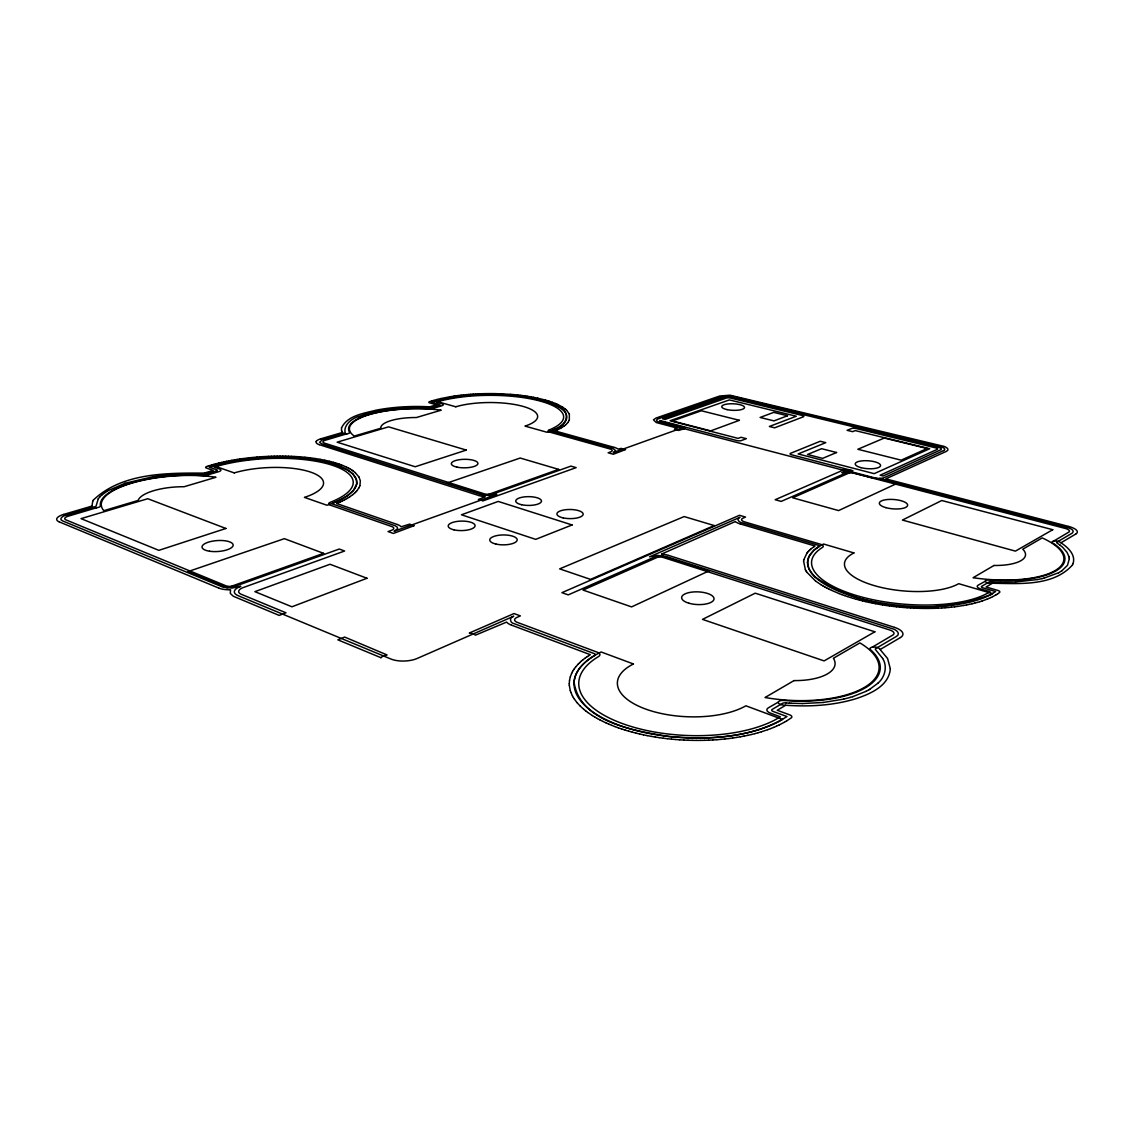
<?xml version="1.0" encoding="UTF-8"?>
<svg xmlns="http://www.w3.org/2000/svg" width="1134" height="1134" viewBox="0 0 1134 1134"><rect width="100%" height="100%" fill="white"/><g stroke="black" fill="none" stroke-linecap="round" stroke-linejoin="round"><path stroke-width="1.5" d="M574.059 682.087C579.715 722.5 635.479 730.962 668.266 736.405C708.254 740.02 752.026 738.56 786.953 716.56L773.09 711.429A3.26 1.46 4 0 1 772.297 709.345L782.474 703.349A3.246 1.446 4.1 0 1 785.267 702.896L786.089 702.952M569.268 683.646L569.523 680.315M807.536 562.478L808.868 556.78L813.744 550.444M803.581 561.075L805.367 569.693M356.728 483.807L356.274 479.172L352.717 473.899M574.073 682.058C575.094 669.981 584.988 661.207 594.811 655.381A3.048 1.29 0.8 0 0 594.329 653.638L514.397 623.757C509.747 623.161 508.868 617.236 513.745 616.216L417.184 658.457A18.456 7.725 -2.2 0 1 390.932 659.024L238.097 595.662A17.293 6.506 -3.9 0 1 240.819 586.335L231.96 588.078L222.916 587.143L62.724 520.945C57.99 519.117 63.405 515.403 66.112 515.247L94.987 506.728A2.608 0.836 -4.7 0 0 96.121 505.92L98.247 498.832M803.595 561.018L803.765 559.87M341.532 427.83L341.532 430.424M569.537 680.23L570.289 676.955M356.728 483.821L353.425 490.441L346.933 496.04M341.532 427.816C347.684 415.313 363.929 413.4 376.119 410.182C394.249 406.709 412.833 405.844 431.246 406.908A3.43 0.992 -0.7 0 1 433.755 408.07A3.43 0.992 -0.7 0 1 429.616 408.85A64.808 19.377 -1 0 0 349.683 432.437A3.615 1.077 -1.7 0 1 346.763 433.769A3.615 1.077 -1.7 0 1 342.581 433.004L341.858 431.544M803.765 559.813L807.025 552.967M1072.466 564.987C1052.508 587.242 1017.297 583.358 990.053 583.245A4.536 1.644 6 0 1 985.276 581.26L977.947 585.286A7.031 2.58 6 0 0 980.655 588.943L990.067 591.707L988.763 592.515A94.675 34.459 4.9 0 1 861.415 596.938A94.675 34.459 4.9 0 1 822.348 547.495A9.469 3.388 3.7 0 0 822.575 547.353A6.549 2.353 3.7 0 0 820.52 544.249L744.06 521.739A7.541 2.622 2.8 0 1 742.557 518.394L745.52 517.061L739.453 515.29L561.911 592.671L568.233 594.882L653.17 557.63A8.009 2.977 1.7 0 1 663.22 557.46L890.474 630.235A8.916 3.558 5.1 0 1 893.138 634.842L872.273 647.174M359.889 485.706L360.343 480.873L358.996 477.088M1073.133 563.428C1075.953 554.002 1066.924 546.588 1059.907 542.109A4.309 1.446 6.3 0 0 1054.01 541.046A4.309 1.446 6.3 0 0 1052.607 542.917A79.167 27.556 5.7 0 1 989.514 579.899A4.536 1.644 6 0 0 985.276 581.26M570.317 676.856L571.536 673.639M1073.133 563.456L1072.481 564.959M92.634 501.554L91.953 506.756A4.238 1.361 -4.7 0 0 96.376 507.734A4.238 1.361 -4.7 0 0 100.402 506.005A75.51 24.452 -3.9 0 1 203.411 475.6A3.955 1.233 -3.4 0 0 208.5 474.607A3.955 1.233 -3.4 0 0 206.19 473.133C168.257 472.949 122.415 472.254 93.357 500.094M569.325 420.175L569.339 414.038M359.861 485.763L359.01 487.691M92.648 501.526L93.342 500.122M778.307 702.116L768.172 707.942A8.151 3.657 4 0 0 770.085 713.002L780.305 716.801L778.477 717.935A109.828 48.252 2.4 0 1 625.798 724.768A109.828 48.252 2.4 0 1 598.327 656.685A10.986 4.664 0.7 0 0 598.653 656.487A7.612 3.232 0.8 0 0 597.448 652.277L516.764 622.169A8.746 3.544 -0.2 0 1 516.367 617.676L520.378 615.89L514.014 613.551L469.32 633.027L470.114 633.126A9.738 4.026 -1.2 0 1 475.429 635.168L506.657 622.07A7.3 2.963 -0.4 0 0 506.827 622.297L507.252 622.722A7.314 2.963 -0.4 0 0 507.493 622.935L508.018 623.346A7.314 2.963 -0.4 0 0 508.301 623.544L508.925 623.941A7.314 2.977 -0.4 0 0 509.265 624.125L509.974 624.494A7.314 2.977 -0.4 0 0 510.357 624.664L511.179 625.004M571.579 673.553L572.344 672.008M569.296 420.218L567.893 422.486M572.386 671.923L573.265 670.407M358.982 487.748L356.969 490.653M573.322 670.322L574.314 668.819M98.247 498.818L100.019 496.692M574.371 668.734L575.477 667.246M575.533 667.161L578.127 664.184M807.068 552.91L807.918 551.875M567.865 422.528L565.71 424.754M356.09 491.646L356.927 490.71M807.975 551.819L808.925 550.812M100.019 496.678L101.791 494.991M355.112 492.624L356.033 491.688M578.212 664.113L579.63 662.695M878 683.136C884.974 677.196 887.695 666.48 882.663 658.457M808.981 550.755L810.016 549.763M878 683.15L869.735 689.302M579.701 662.625L581.232 661.235M355.055 492.68L352.872 494.566M813.758 550.429L816.126 548.502M810.087 549.707L811.221 548.728M101.805 494.991L107.546 490.894M581.317 661.165L582.933 659.804M564.803 425.491L565.653 424.782M811.278 548.672L813.886 546.744M583.032 659.733L584.747 658.415M352.802 494.622L350.25 496.479M563.811 426.228L564.746 425.534M433.585 408.226L441.821 405.788A5.231 1.503 -0.6 0 0 441.849 403.732L436.264 402.159L437.724 401.719A74.036 21.829 -0.2 0 1 538.04 400.515A74.036 21.829 -0.2 0 1 549.338 429.885M584.846 658.33L586.661 657.04M816.14 548.487L817.444 547.552M1061.807 570.841L1067.477 565.327L1069.319 558.764M997.877 593.677L999.578 592.472A4.252 1.559 6.2 0 0 997.792 590.403L986.084 586.987L992.165 583.386M1075.84 534.001L1076.251 533.717A6.535 2.155 6.4 0 0 1076.435 533.575L1076.733 533.278A6.535 2.155 6.4 0 0 1076.861 533.122L1077.073 532.81A6.535 2.155 6.4 0 0 1077.158 532.654L1077.257 532.314A6.535 2.155 6.4 0 0 1077.286 532.158L1077.3 531.818A6.535 2.155 6.4 0 0 1077.286 531.648L1077.187 531.293A6.52 2.155 6.4 0 0 1077.116 531.123L1076.931 530.769A6.52 2.155 6.4 0 0 1076.804 530.584L1076.52 530.23A6.52 2.14 6.4 0 0 1076.35 530.06L1075.968 529.706A6.52 2.14 6.4 0 0 1075.755 529.535L1075.287 529.181A6.506 2.14 6.3 0 0 1075.032 529.011L1074.465 528.671A6.506 2.14 6.3 0 0 1074.167 528.515L1073.529 528.189A6.506 2.14 6.3 0 0 1073.203 528.033L1072.481 527.721A6.506 2.14 6.3 0 0 1072.112 527.565L1071.332 527.267A6.506 2.14 6.3 0 0 1070.935 527.126L1070.099 526.856A6.492 2.14 6.3 0 0 1069.66 526.729L1068.752 526.474M563.768 426.256L561.599 427.66M900.495 637.492L901.076 637.11A7.456 2.977 5.3 0 0 901.317 636.925L901.771 636.514A7.456 2.977 5.3 0 0 901.969 636.316L902.31 635.89A7.456 2.977 5.3 0 0 902.451 635.678L902.678 635.224A7.456 2.977 5.3 0 0 902.763 635.012L902.891 634.544A7.442 2.963 5.3 0 0 902.919 634.317L902.919 633.849A7.442 2.963 5.3 0 0 902.891 633.608L902.777 633.141A7.442 2.963 5.3 0 0 902.692 632.9L902.466 632.432A7.428 2.963 5.3 0 0 902.324 632.191L901.984 631.723A7.428 2.963 5.3 0 0 901.785 631.482L901.346 631.014A7.428 2.948 5.3 0 0 901.105 630.788L900.552 630.334A7.428 2.948 5.2 0 0 900.254 630.121L899.616 629.682A7.414 2.948 5.2 0 0 899.276 629.469L898.539 629.058A7.414 2.948 5.2 0 0 898.156 628.846L897.334 628.463A7.414 2.948 5.2 0 0 896.909 628.264L896.016 627.91A7.399 2.934 5.2 0 0 895.562 627.74L894.57 627.385M586.76 656.969L588.674 655.707M1061.793 570.856L1058.632 572.755M348.804 497.429L350.179 496.536M817.458 547.538L818.861 546.631M346.919 496.04L339.066 500.434M813.957 546.701L815.034 546.007L740.219 523.908M996.276 594.684L997.792 593.72M786.656 720.912L791.348 717.822A4.933 2.225 4.2 0 0 789.93 714.959L777.229 710.267L785.692 705.263M208.344 474.735L218.763 471.687A6.039 1.885 -3.2 0 0 219.769 469.079L214.156 467.109L216.027 466.542A85.376 27.585 -2.8 0 1 330.915 464.798A85.376 27.585 -2.8 0 1 330.604 502.164A9.072 3.048 -2.2 0 0 330.277 502.277A6.265 2.112 -2.2 0 0 330.093 505.055L392.194 526.7A7.768 2.736 -1.8 0 1 391.896 530.173L388.055 531.577L393.399 533.448L414.264 525.623A8.321 2.906 -1.3 0 1 409.828 524.092L401.067 526.8A6.45 2.268 -1.6 0 0 400.94 526.63L400.628 526.304A6.45 2.268 -1.6 0 0 400.444 526.148L400.033 525.822A6.45 2.268 -1.7 0 0 399.806 525.68L399.31 525.382A6.45 2.268 -1.7 0 0 399.04 525.24L398.459 524.957A6.45 2.268 -1.7 0 0 398.162 524.829L397.481 524.56M588.773 655.636L590.318 654.687L511.391 625.089M347.259 498.365L348.719 497.472M818.876 546.631L819.031 546.531A2.622 0.936 3.7 0 0 818.195 545.241L742.444 522.916C739.411 522.859 735.484 518.692 739.935 517.302L649.513 556.837L657.479 555.405L666.31 556.553L892.033 628.633C895.364 629.072 901.374 633.467 896.555 636.33L875.76 648.549A3.033 1.247 5.2 0 0 875.604 649.739L882.649 658.443M880.296 649.428L900.353 637.591M1060.956 542.789L1075.741 534.057M107.56 490.894L125.009 483.282M784.289 722.287L786.542 720.997M868.842 689.826L869.721 689.316M996.191 594.74L992.774 596.626M990.861 594.542L995.609 591.537L982.852 587.809A2.821 1.035 6 0 1 981.732 586.306L989.046 581.997A2.792 1.021 6 0 1 991.3 581.671L1000.486 582.096M560.366 428.368L561.528 427.702M345.615 499.286L347.174 498.407M868.828 689.841L866.007 691.343M784.161 722.358L779.214 724.924M343.9 500.193L345.53 499.329M560.295 428.411L557.659 429.743M990.847 594.556C935.72 615.649 864.108 610.787 814.992 576.908M1058.617 572.755L1044.088 578.113M865.993 691.357L852.74 696.645M342.085 501.086L343.8 500.236M554.88 429.205C565.965 426.923 571.805 411.968 559.119 407.12M990.861 597.547L992.675 596.668M340.2 501.965L341.986 501.129M776.506 726.185L779.072 724.995M339.052 500.448L333.113 503.014A2.509 0.836 -2.2 0 0 333.042 504.162L395.298 525.807L397.297 527.197L397.609 528.727L394.051 531.307L496.862 494.396L489.222 495.586L481.383 494.622L322.013 443.947L319.575 442.388L322.226 439.794L345.218 432.99C343.177 425.704 351.086 418.63 358.542 416.561M557.588 429.786L554.98 430.92L614.132 447.349M554.866 429.219L551.365 431.048L612.771 448.355L615.62 450.623L613.281 452.608L681.718 428.028M988.848 598.44L990.762 597.59M845.964 470.922L841.839 472.722L848.686 471.631M338.215 502.83L340.087 502.008M773.7 727.39L776.365 726.242M358.542 416.561L368.167 413.286M338.102 502.872L336.6 503.482L397.311 524.503M986.736 599.305L988.749 598.483M770.78 728.552L773.544 727.447M986.623 599.347L982.242 600.935M767.761 729.672L770.624 728.623M429.758 401.62L429.531 401.691A3.133 0.893 -0.7 0 0 429.616 402.853L436.547 404.81L429.701 406.822M767.605 729.729L761.438 731.77M206.998 466.428L206.657 466.542A3.6 1.12 -3.2 0 0 206.246 467.988L213.235 470.454L204.46 473.034M125.023 483.268L152.636 476.804M429.857 401.592L431.501 401.053M320.61 438.886L319.958 439.099A5.642 1.701 -1.9 0 0 319.646 439.198L319.079 439.425A5.642 1.715 -1.9 0 0 318.81 439.538L318.3 439.779A5.656 1.715 -1.9 0 0 318.059 439.893L317.619 440.148A5.656 1.715 -1.9 0 0 317.421 440.276L317.066 440.531A5.656 1.715 -2 0 0 316.91 440.658L316.641 440.928A5.656 1.715 -2 0 0 316.514 441.055L316.145 441.736A5.67 1.715 -2 0 0 316.117 441.863L316.088 442.132A5.67 1.715 -2 0 0 316.103 442.274L316.173 442.543A5.67 1.715 -2 0 0 316.23 442.671L316.386 442.926M207.111 466.386L209.251 465.72M63.688 514.411L62.824 514.68A6.662 2.155 -5.1 0 0 62.427 514.822L61.647 515.105A6.662 2.155 -5.1 0 0 61.279 515.261L60.57 515.559A6.676 2.155 -5.1 0 0 60.244 515.715L59.606 516.041A6.676 2.155 -5.1 0 0 59.322 516.211L58.77 516.537A6.676 2.155 -5.1 0 0 58.529 516.707L58.075 517.047A6.676 2.155 -5.1 0 0 57.862 517.217L57.508 517.572A6.691 2.155 -5.1 0 0 57.352 517.742L57.097 518.096A6.691 2.155 -5.1 0 0 56.984 518.266L56.828 518.621A6.691 2.169 -5.1 0 0 56.771 518.791L56.714 519.145A6.691 2.169 -5.1 0 0 56.7 519.315L56.743 519.656A6.705 2.169 -5.1 0 0 56.799 519.826L56.941 520.152A6.705 2.169 -5.1 0 0 57.04 520.308L57.281 520.619A6.705 2.169 -5.1 0 0 57.437 520.775L57.777 521.073A6.705 2.169 -5.1 0 0 57.976 521.215L58.429 521.484A6.705 2.169 -5.1 0 0 58.67 521.626L59.223 521.881M979.847 601.686L982.115 600.963M852.711 696.659L850.245 697.41M431.6 401.025L433.301 400.515M209.365 465.677L211.548 465.025M63.915 514.34L91.868 506.118M320.78 438.83L342.298 432.508M758.136 732.748L761.268 731.827M977.366 602.409L979.719 601.729M850.216 697.41L843.682 699.111M433.401 400.486L437.072 399.48M211.675 464.983L213.915 464.359M368.181 413.286L368.989 413.059M754.748 733.67L757.951 732.791M214.042 464.316L216.325 463.707M974.801 603.104L977.239 602.452M369.004 413.059L378.728 410.834M439.142 400.132L431.997 402.244L440.035 404.951L431.274 407.63L413.839 407.489M216.452 463.678L218.777 463.083M437.171 399.466L441.041 398.53M439.17 400.118C477.726 391.953 519.769 391.046 556.808 405.83M751.275 734.534L754.564 733.712M1044.06 578.113L1042.018 578.609M972.15 603.756L974.659 603.132M218.919 463.055L221.286 462.488M843.668 699.125L823.327 702.47M747.717 735.342L751.091 734.577M221.428 462.459L223.837 461.921M1042.004 578.609L1037.709 579.517M969.428 604.365L972.008 603.784M441.14 398.502L449.518 396.857M223.979 461.892L226.431 461.368M744.102 736.094L747.533 735.385M966.622 604.932L969.272 604.394M226.573 461.34L229.054 460.843M1053.656 541.102L1069.022 532.002A7.81 2.58 6.3 0 0 1065.818 528.586L853.874 473.218A7.031 2.24 3.7 0 0 849.876 472.765L849.21 472.765A7.031 2.24 3.7 0 0 845.213 473.332L781.184 501.412L775.174 499.725L843.03 470.156A3.487 1.106 3.6 0 1 847.849 470.1L850.202 470.553A5.84 1.857 3.7 0 1 850.656 470.567L851.563 470.638A5.84 1.857 3.7 0 1 852.017 470.667L852.91 470.766L791.532 454.777A3.388 1.049 3 0 1 790.653 453.274L820.251 441.254L825.779 442.643L798.152 453.954L874.172 473.658L929.667 448.738L855.22 430.594L852.598 431.657L847.112 430.325L851.492 428.553A3.246 0.95 3.5 0 1 855.957 428.496L935.947 447.93A3.374 1.006 4.4 0 1 937.18 449.39L880.154 475.203L883.145 475.982L940.922 449.716A5.627 1.687 4.4 0 0 939.065 447.519L731.104 397.127A5.089 1.446 2.2 0 0 724.725 397.169L662.568 418.8L665.063 419.452L726.256 398.077A3.062 0.865 2.2 0 1 730.537 398.048L802.461 415.512A3.161 0.921 2.9 0 1 803.311 416.83L774.65 427.816L769.362 426.483L796.295 416.235L729.375 399.919L670.066 420.742L738.106 438.39L741.012 437.285L746.342 438.66L741.508 440.516A3.303 1.006 2.4 0 1 736.887 440.559L659.804 420.487A5.316 1.573 1.6 0 0 661.391 421.494L683.689 427.32A3.232 0.964 1.8 0 1 684.27 428.695L678.642 430.452A7.045 2.126 1.7 0 0 674.404 429.347L677.168 428.085L656.246 422.528L653.453 419.835L655.948 418.077L719.608 396.049L729.956 395.185L941.943 445.889C944.296 446.016 950.944 448.993 946.55 451.275L885.782 478.874L1068.526 526.403M378.756 410.834L383.519 409.998M229.196 460.815L231.719 460.347M740.403 736.788L743.904 736.122M1037.681 579.517L1015.568 581.969M963.73 605.457L966.466 604.961M231.86 460.319L234.426 459.88M736.646 737.426L740.204 736.816M449.631 396.829L453.997 396.135M963.574 605.485L957.762 606.392M234.568 459.851L237.148 459.426M383.533 409.998L388.48 409.275M152.651 476.804L162.389 475.472M237.29 459.412L239.912 459.015M732.819 738.007L736.434 737.454M454.124 396.12L456.293 395.809M240.054 458.987L242.69 458.618M96.787 507.692L67.657 516.353A8.009 2.594 -5 0 0 65.644 519.755L226.063 585.853A8.576 3.175 -4 0 0 236.893 585.654L339.264 549.04L344.623 551.011L242.563 587.795A12.97 4.876 -3.9 0 0 240.748 594.074L285.981 612.799L279.162 615.408L233.335 596.257L230.301 593.436L230.542 589.765A7.187 2.679 -4.1 0 1 229.975 589.765L228.87 589.765A7.187 2.679 -4.1 0 1 228.317 589.751L227.225 589.708A7.187 2.679 -4.1 0 1 226.687 589.68L225.623 589.595A7.187 2.679 -4.1 0 1 225.113 589.538L224.093 589.411A7.187 2.679 -4.1 0 1 223.596 589.34L222.647 589.184A7.187 2.679 -4.1 0 1 222.179 589.085L221.286 588.886A7.187 2.679 -4.1 0 1 220.861 588.773L220.039 588.532A7.187 2.679 -4.1 0 1 219.642 588.404L218.89 588.121M728.935 738.518L732.607 738.036M456.407 395.794L458.618 395.511M954.686 606.803L957.606 606.421M388.494 409.275L413.811 407.489M242.832 458.604L248.318 457.923M347.117 433.741L324.735 440.403A6.79 2.055 -1.9 0 0 324.154 443.025L484.431 493.871A7.272 2.438 -0.4 0 0 493.673 493.744L570.926 466.117L576.157 467.633L482.758 500.959A8.009 2.736 -0.6 0 0 478.364 499.555L485.21 496.692A6.081 2.055 -0.4 0 1 484.757 496.649L483.835 496.55A6.081 2.055 -0.4 0 1 483.396 496.494L482.517 496.366A6.081 2.055 -0.4 0 1 482.092 496.295L481.27 496.139A6.081 2.041 -0.4 0 1 480.859 496.054L480.079 495.87A6.081 2.041 -0.5 0 1 479.71 495.785L478.959 495.558M458.731 395.483L460.971 395.227M725.009 738.971L728.737 738.546M951.539 607.158L954.516 606.818M162.403 475.472L163.622 475.33M461.084 395.213L463.338 394.958M248.474 457.895L251.167 457.612M163.65 475.33L164.869 475.203M164.884 475.203L166.103 475.075M463.466 394.944L468.172 394.504M948.35 607.484L951.369 607.186M823.298 702.47L802.574 703.534M721.026 739.368L724.796 738.999M251.309 457.597L256.879 457.087M166.131 475.075L167.35 474.962M167.364 474.962L168.597 474.848M168.612 474.848L193.39 473.899M945.09 607.753L948.18 607.498M717.014 739.708L720.813 739.382M468.299 394.49L470.624 394.306M257.035 457.073L259.757 456.86M470.752 394.306L473.076 394.136M941.801 607.98L944.92 607.767M259.913 456.846L262.649 456.662M712.96 739.963L716.801 739.722M473.218 394.136L475.557 393.994M262.805 456.662L268.418 456.364M938.456 608.164L941.617 607.994M475.699 393.98L478.052 393.867M708.878 740.176L712.747 739.978M1015.54 581.969L1000.5 582.096M478.179 393.867L480.547 393.767M935.082 608.292L938.286 608.164M268.574 456.364L271.31 456.265M704.767 740.318L708.651 740.19M480.688 393.767L483.07 393.682M879.658 478.42L1066.825 527.395C1069.149 527.905 1075.727 530.131 1072.24 533.122L1056.916 542.123A2.651 0.893 6.4 0 0 1057.03 543.002L1059.992 545.114M271.465 456.251L274.201 456.18M931.666 608.391L934.898 608.306M483.197 393.682L485.579 393.626M700.628 740.389L704.54 740.318M274.343 456.18L277.065 456.137M928.207 608.434L931.482 608.391M485.706 393.626L490.625 393.597M277.22 456.137L279.942 456.123M696.474 740.403L700.401 740.403M924.734 608.434L928.023 608.434M802.56 703.534L791.064 703.25M280.084 456.123L282.791 456.123M490.753 393.597L493.134 393.611M921.247 608.391L924.55 608.434M692.321 740.36L696.262 740.403M493.276 393.611L495.657 393.64M282.947 456.137L285.64 456.166M193.418 473.899L199.414 474.069M495.785 393.64L510.541 394.349M285.782 456.18L288.461 456.237M917.732 608.292L921.063 608.377M688.154 740.247L692.094 740.36M288.603 456.251L291.268 456.336M914.202 608.15L917.548 608.292M684 740.063L687.941 740.233M199.428 474.069L202.958 474.253M291.41 456.35L294.046 456.463M910.659 607.98L914.018 608.15M789.406 703.165L791.036 703.25M294.188 456.478L296.796 456.633M679.847 739.822L683.774 740.048M789.392 703.165L786.117 702.952M202.972 474.253L203.553 474.296A2.438 0.765 -3.4 0 0 205.864 474.055L216.41 470.95A2.41 0.751 -3.2 0 0 216.821 469.873L209.251 467.18L235.787 460.815L265.71 457.583L303.558 458.334L320.426 460.73L332.942 463.778M907.115 607.739L910.474 607.966M296.938 456.633L299.532 456.818M675.694 739.524L679.62 739.807M903.571 607.47L906.931 607.725M299.674 456.818L304.89 457.271M510.669 394.363L512.965 394.547M900.042 607.158L903.387 607.455M671.569 739.155L675.481 739.496M513.092 394.561L517.742 395.015M305.032 457.286L310.106 457.853M896.512 606.789L899.843 607.129M667.458 738.716L671.356 739.127M517.869 395.029L520.095 395.284M892.982 606.392L896.314 606.775M663.39 738.234L667.246 738.702M520.222 395.298L522.42 395.568M310.248 457.867L315.181 458.533M889.495 605.939L892.798 606.364M522.533 395.582L524.702 395.879M659.336 737.667L663.177 738.206M886.008 605.443L889.297 605.91M524.829 395.894L526.97 396.205M882.564 604.918L885.824 605.414M655.339 737.057L659.123 737.639M315.309 458.547L320.057 459.327M527.083 396.22L531.364 396.928M879.134 604.337L882.38 604.89M651.37 736.391L655.126 737.029M875.746 603.727L878.949 604.309M531.477 396.943L533.519 397.325M320.185 459.355L324.749 460.234M647.457 735.654L651.157 736.349M872.4 603.075L875.576 603.699M533.632 397.339L537.672 398.162M643.588 734.875L647.245 735.612M869.083 602.381L872.216 603.033M324.863 460.248L329.214 461.24M639.789 734.024L643.389 734.818M865.823 601.658L868.913 602.352M537.785 398.19L545.411 400.089M862.62 600.892L865.653 601.615M636.032 733.131L639.576 733.981M329.328 461.269L331.355 461.779M859.459 600.084L862.45 600.85M632.361 732.167L635.848 733.074M856.368 599.248L859.303 600.042M331.468 461.807L333.439 462.346M628.76 731.161L632.162 732.125M853.335 598.383L856.198 599.206M545.511 400.118L547.226 400.614M668.606 555.405L667.742 555.164A6.648 2.466 1.8 0 0 667.302 555.036L666.395 554.824A6.648 2.466 1.8 0 0 665.927 554.724L664.992 554.54A6.648 2.452 1.7 0 0 664.496 554.455L663.518 554.313A6.634 2.452 1.7 0 0 663.021 554.242L662.001 554.129A6.634 2.452 1.7 0 0 661.491 554.087L735.286 521.555A6.294 2.197 2.7 0 0 735.597 521.81L736.065 522.136A6.294 2.197 2.7 0 0 736.32 522.292L736.887 522.604A6.294 2.197 2.7 0 0 737.185 522.746L737.809 523.043A6.308 2.197 2.7 0 0 738.149 523.185L738.858 523.454A6.308 2.197 2.7 0 0 739.226 523.582L740.02 523.837M333.552 462.374L335.466 462.927M625.217 730.112L628.562 731.118M850.358 597.49L853.165 598.341M614.302 447.406L614.968 447.604A5.599 1.744 1 0 1 615.266 447.703L615.861 447.916A5.599 1.758 1.1 0 1 616.131 448.029L616.655 448.27A5.599 1.758 1.1 0 1 616.896 448.384L617.335 448.625A5.599 1.758 1.1 0 1 617.534 448.752L617.917 449.007A5.613 1.758 1.1 0 1 618.073 449.135L621.29 448.355A7.258 2.268 1.2 0 0 625.585 449.546L613.324 454.252L608.136 452.792L611.07 451.729A6.733 2.112 1 0 0 610.319 449.05L549.891 432.167A5.443 1.644 0.4 0 1 549.097 429.984M547.311 400.642L548.969 401.152M335.579 462.97L337.422 463.551M332.971 463.792L347.373 469.873M668.819 555.476L894.329 627.315M319.448 444.712L478.789 495.515M621.772 729.006L625.032 730.055M847.452 596.555L850.202 597.434M549.054 401.181L552.286 402.286M337.535 463.579L339.321 464.189M844.617 595.591L847.296 596.512M618.399 727.858L621.588 728.949M319.306 444.656L318.725 444.457A5.67 1.729 -2 0 1 318.47 444.358L317.988 444.145A5.67 1.729 -2 0 1 317.775 444.032L317.364 443.805A5.67 1.729 -2 0 1 317.18 443.678L316.868 443.437A5.67 1.715 -2 0 1 316.599 443.153M841.867 594.613L844.476 595.548M339.42 464.217L341.136 464.841M615.124 726.653L618.228 727.787M552.371 402.315L555.362 403.477M839.188 593.592L841.726 594.556M341.235 464.883L342.893 465.521M611.935 725.406L614.954 726.596M839.047 593.536L831.647 590.389M59.365 521.938L218.706 588.05M608.845 724.13L611.765 725.349M342.978 465.564L346.168 466.953M555.447 403.52L556.808 404.101M605.854 722.797L608.689 724.059M556.879 404.143L558.183 404.739M602.948 721.437L605.698 722.727M829.308 589.283L831.52 590.332M346.253 466.995L347.699 467.704M558.254 404.781L561.883 406.723M827.055 588.149L829.181 589.226M600.169 720.033L602.806 721.366M347.784 467.732L349.144 468.455M824.9 587.001L826.941 588.092M597.476 718.587L600.014 719.948M556.822 405.83L559.105 407.106M822.845 585.839L824.787 586.944M349.215 468.498L350.519 469.249M594.911 717.113L597.349 718.517M820.874 584.662L822.731 585.782M592.458 715.611L594.783 717.042M350.59 469.292L351.795 470.043M347.387 469.873L348.606 470.638M561.954 406.766L562.974 407.418M820.775 584.591L815.587 581.033M592.331 715.54L587.88 712.521M351.866 470.086L353 470.865M563.031 407.446L564.945 408.821M348.62 470.653L352.702 473.884M353.057 470.908L355.155 472.552M585.782 710.933L587.766 712.436M1060.006 545.114L1062.317 547.027M815.502 580.962L806.898 572.273M583.797 709.331L585.668 710.848M564.987 408.85L565.809 409.53M583.684 709.246L580.197 706.043M355.197 472.609L358.968 477.031M565.852 409.572L566.589 410.253M1062.856 547.509L1067.051 552.386L1069.022 556.808M814.977 576.894L811.717 573.294M580.098 705.958L577.093 702.697M566.631 410.295L569.325 413.995M577.022 702.612L574.499 699.295M811.703 573.28L808.797 568.446L807.536 562.492M806.104 571.012L806.855 572.216M573.407 697.58L574.442 699.196M572.429 695.851L573.35 697.481M805.395 569.75L806.061 570.955M572.386 695.752L570.884 692.392M341.844 431.53L341.532 430.438M570.303 690.649L570.856 692.293M570.274 690.563L569.339 685.46M1069.022 556.808L1069.305 558.75M569.268 683.745L569.325 685.361M890.332 668.777C888.957 686.042 870.104 694.008 855.759 698.757C832.356 705.844 807.507 706.95 783.24 705.079A5.259 2.325 4.1 0 1 778.264 702.343A5.259 2.325 4.1 0 1 783.75 700.443A91.032 38.343 3.9 0 0 865.299 687.828A91.032 38.343 3.9 0 0 870.473 649.64A4.933 2.013 5.1 0 1 872.698 647.103A4.933 2.013 5.1 0 1 879.275 648.506L887.568 658.471L890.332 668.777M138.22 500.406L103.832 510.683A74.546 24.14 -3.9 0 1 131.771 483.155A74.546 24.14 -3.9 0 1 215.97 477.272L184.105 486.727A38.202 12.361 -3.9 0 0 138.22 500.406M380.953 657.706L337.875 639.831L344.665 637.053L387.063 654.942A10.078 4.252 -2.4 0 0 380.953 657.706M794.013 680.598L765.067 697.509A89.855 37.847 3.9 0 0 863.952 687.672A89.855 37.847 3.9 0 0 859.898 642.907L833.377 658.259A46.04 19.377 3.9 0 1 794.594 680.598L794.013 680.598M993.994 565.469L973.1 577.716A78.147 27.202 5.7 0 0 1054.875 570.714A78.147 27.202 5.7 0 0 1042.217 537.913L1022.769 549.196A40.044 13.934 5.7 0 1 994.475 565.483L993.994 565.469M874.838 631.794L824.106 660.909L702.499 619.377L755.23 593.181L874.838 631.794M1052.749 529.706L1015.426 551.124L902.409 520.067L941.744 500.519L1052.749 529.706M708.863 570.941L631.581 606.903L583.018 590.063L661.136 555.674L708.863 570.941M896.625 483.594L838.607 510.583L792.68 497.798L851.648 471.857L896.625 483.594M943.601 450.567L884.619 477.471A9.398 2.977 4 0 1 871.649 477.627L659.79 422.316A8.505 2.523 1.6 0 1 658.429 418.729L721.961 396.673A8.165 2.311 2.2 0 1 733.315 396.588L940.27 446.64A9.015 2.693 4.4 0 1 943.601 450.567M927.158 448.511L901.161 460.163L857.828 449.277L884.265 438.05L927.158 448.511M714.193 525.552L590.531 579.389L559.657 568.871L684.156 516.565L714.193 525.552M836.58 452.509L822.618 458.377L807.536 454.479L821.555 448.695L836.58 452.509M572.103 524.957L535.702 539.359L461.453 514.793L498.237 501.426L572.103 524.957M366.991 578.269L291.92 606.789L254.895 591.65L330.022 564.264L366.991 578.269M787.535 415.753L773.969 420.884L760.106 417.454L773.728 412.379L787.535 415.753M739.382 420.317L710.706 430.877L672.391 420.955L701.365 410.763L739.382 420.317M323.587 553.349L227.098 587.823L187.904 571.635L284.365 538.664L323.587 553.349M558.637 469.377L485.919 495.345L447.122 483.027L520.208 458.037L558.637 469.377M225.907 528.472L158.845 550.344L81.024 518.635L147.76 498.719L225.907 528.472M466.301 450.085L415.186 466.754L337.138 442.189L388.551 426.852L466.301 450.085M380.797 428.255L354.262 436.066A63.972 19.122 -1 0 1 369.457 414.605A63.972 19.122 -1 0 1 441.183 410.182L416.348 417.539A32.787 9.795 -1 0 0 380.783 428.142L380.797 428.255M455.797 406.78L435.541 401.11A77.24 22.779 -0.2 0 1 542.988 400.628A77.24 22.779 -0.2 0 1 547.084 432.281L524.999 426.101A47.911 14.118 -0.2 0 0 522.873 406.355A47.911 14.118 -0.2 0 0 455.797 406.78M853.93 552.938L823.61 544.037A98.771 35.962 4.9 0 0 855.475 597.122A98.771 35.962 4.9 0 0 992.491 593.606L958.684 583.684A61.25 22.283 4.9 0 1 874.158 585.583A61.25 22.283 4.9 0 1 853.93 552.938M234.242 472.906L213.816 465.776A89.062 28.789 -2.8 0 1 336.514 464.94A89.062 28.789 -2.8 0 1 326.946 505.24L304.422 497.387A55.24 17.846 -2.8 0 0 310.943 472.212A55.24 17.846 -2.8 0 0 234.242 472.906M633.424 663.971L601.162 651.979A114.577 50.35 2.4 0 0 618.739 725.094A114.577 50.35 2.4 0 0 782.531 719.438L745.889 705.802A71.031 31.171 2.4 0 1 645.076 708.849A71.031 31.171 2.4 0 1 633.424 663.971M495.927 544.065A13.693 4.947 -0.3 0 0 517.161 540.138A13.693 4.947 -0.3 0 0 497.387 535.489A13.693 4.947 -0.3 0 0 495.927 544.065M453.969 529.833A13.452 4.749 -0.8 0 0 475.047 526.063A13.452 4.749 -0.8 0 0 455.939 521.612A13.452 4.749 -0.8 0 0 453.969 529.833M563.201 517.898A13.112 4.564 0.5 0 0 583.159 514.283A13.112 4.564 0.5 0 0 563.796 509.988A13.112 4.564 0.5 0 0 563.201 517.898M521.64 504.729A12.885 4.394 0.1 0 0 541.471 501.271A12.885 4.394 0.1 0 0 522.717 497.131A12.885 4.394 0.1 0 0 521.64 504.729M209.549 551.223A15.621 5.486 -3.9 0 0 233.15 545.213A15.621 5.486 -3.9 0 0 209.988 541.698A15.621 5.486 -3.9 0 0 209.549 551.223M457.03 467.137A13.325 4.267 -0.6 0 0 477.896 463.806A13.325 4.267 -0.6 0 0 458.944 459.766A13.325 4.267 -0.6 0 0 457.03 467.137M689.004 603.245A16.202 6.35 2.3 0 0 714.009 599.121A16.202 6.35 2.3 0 0 690.493 592.302A16.202 6.35 2.3 0 0 689.004 603.245M885.838 507.635A14.175 4.692 4.3 0 0 907.625 505.367A14.175 4.692 4.3 0 0 887.015 499.57A14.175 4.692 4.3 0 0 885.838 507.635M860.904 467.619A12.687 3.955 3.8 0 0 880.537 465.734A12.687 3.955 3.8 0 0 862.251 460.843A12.687 3.955 3.8 0 0 860.904 467.619M727.078 409.615A11.411 3.274 2.2 0 0 744.528 407.588A11.411 3.274 2.2 0 0 727.801 403.973A11.411 3.274 2.2 0 0 727.078 409.615M316.329 441.324A5.656 1.715 -2 0 0 316.244 441.452"/></g></svg>
